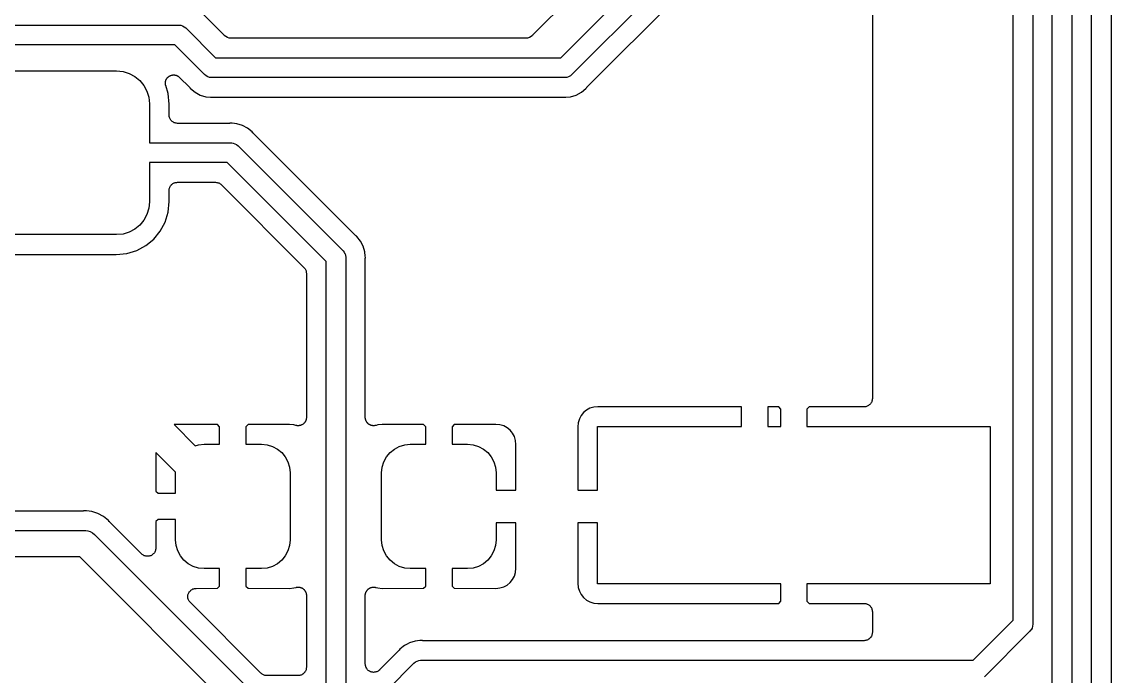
# Model space of a CAD drawing. Extents: x 70 to 232, y -100 to -50.
# Drawn here: x 223.9 to 232.22, y -80.5 to -75.5 of the extents above; entities that cross this region are included whole.
import ezdxf

# ---------------------------------------------------------------- set-up
doc = ezdxf.new("R2010")
doc.units = 0
doc.layers.add('BLACK', color=7, linetype='CONTINUOUS')

msp = doc.modelspace()

# ---------------------------------------------------------------- linework, layer by layer
at = {"layer": 'BLACK', "linetype": 'CONTINUOUS'}
for p, q in [((232.075, -83.8189), (232.075, -64.8311)), ((232.225, -64.8037), (232.225, -83.8463)), ((231.775, -81.4189), (231.775, -70.1038)), ((231.925, -70.1037), (231.925, -81.4463)), ((231.475, -80.0689), (231.475, -70.3811)), ((231.625, -70.3537), (231.625, -80.0963)), ((230.45, -72.9556), (227.806, -75.6004)), ((228.019, -75.775), (230.625, -73.1689)), ((230.75, -73.2556), (228.106, -75.9004)), ((228.219, -75.9991), (230.292, -73.9266)), ((230.4, -74.2414), (230.4, -78.3762)), ((225.444, -75.6004), (225.219, -75.375)), ((222.904, -75.525), (225.096, -75.525)), ((225.096, -75.525), (225.1, -75.5246)), ((225.1, -75.5246), (225.104, -75.525)), ((225.104, -75.525), (225.104, -75.525)), ((225.104, -75.525), (225.115, -75.5261)), ((225.115, -75.5261), (225.129, -75.5304)), ((225.129, -75.5304), (225.142, -75.5373)), ((225.142, -75.5373), (225.153, -75.5467)), ((225.153, -75.5467), (225.156, -75.5496)), ((225.156, -75.5496), (225.381, -75.775)), ((225.447, -75.6033), (225.444, -75.6004)), ((225.458, -75.6127), (225.447, -75.6033)), ((225.471, -75.6196), (225.458, -75.6127)), ((225.485, -75.6239), (225.471, -75.6196)), ((225.496, -75.625), (225.485, -75.6239)), ((225.5, -75.6254), (225.496, -75.625)), ((225.496, -75.625), (225.496, -75.625)), ((225.504, -75.625), (225.5, -75.6254)), ((227.746, -75.625), (225.504, -75.625)), ((227.75, -75.6254), (227.746, -75.625)), ((227.754, -75.625), (227.75, -75.6254)), ((227.765, -75.6239), (227.754, -75.625)), ((227.754, -75.625), (227.754, -75.625)), ((227.779, -75.6196), (227.765, -75.6239)), ((227.792, -75.6127), (227.779, -75.6196)), ((227.803, -75.6033), (227.792, -75.6127)), ((227.806, -75.6004), (227.803, -75.6033)), ((225.069, -75.675), (222.931, -75.675)), ((225.294, -75.9004), (225.069, -75.675)), ((225.381, -75.775), (228.019, -75.775)), ((223.375, -75.875), (224.625, -75.875)), ((224.625, -75.875), (224.674, -75.8798)), ((224.674, -75.8798), (224.721, -75.894)), ((224.721, -75.894), (224.764, -75.9171)), ((224.764, -75.9171), (224.802, -75.9482)), ((225.014, -75.9258), (225.016, -75.9235)), ((225.016, -75.9235), (225.019, -75.9215)), ((225.019, -75.9215), (225.021, -75.9192)), ((225.021, -75.9192), (225.023, -75.9176)), ((225.023, -75.9176), (225.026, -75.9157)), ((225.026, -75.9157), (225.029, -75.9142)), ((225.029, -75.9142), (225.031, -75.9124)), ((225.031, -75.9124), (225.034, -75.9113)), ((225.034, -75.9113), (225.037, -75.9099)), ((225.037, -75.9099), (225.04, -75.909)), ((225.04, -75.909), (225.043, -75.9078)), ((225.043, -75.9078), (225.046, -75.9072)), ((225.046, -75.9072), (225.049, -75.9063)), ((225.049, -75.9063), (225.052, -75.906)), ((225.052, -75.906), (225.055, -75.9054)), ((225.055, -75.9054), (225.058, -75.9055)), ((225.058, -75.9055), (225.061, -75.9052)), ((225.061, -75.9052), (225.064, -75.9055)), ((225.064, -75.9055), (225.067, -75.9055)), ((225.067, -75.9055), (225.07, -75.9061)), ((225.07, -75.9061), (225.073, -75.9064)), ((225.073, -75.9064), (225.076, -75.9074)), ((225.076, -75.9074), (225.079, -75.908)), ((225.079, -75.908), (225.082, -75.9092)), ((225.082, -75.9092), (225.085, -75.9101)), ((225.085, -75.9101), (225.088, -75.9116)), ((225.088, -75.9116), (225.091, -75.9128)), ((225.091, -75.9128), (225.093, -75.9145)), ((225.093, -75.9145), (225.096, -75.9159)), ((225.096, -75.9159), (225.098, -75.9179)), ((225.098, -75.9179), (225.101, -75.9197)), ((225.101, -75.9197), (225.103, -75.9218)), ((225.103, -75.9218), (225.106, -75.9238)), ((225.106, -75.9238), (225.181, -75.9991)), ((225.297, -75.9033), (225.294, -75.9004)), ((225.308, -75.9127), (225.297, -75.9033)), ((225.321, -75.9196), (225.308, -75.9127)), ((225.335, -75.9239), (225.321, -75.9196)), ((225.346, -75.925), (225.335, -75.9239)), ((228.065, -75.9239), (228.054, -75.925)), ((228.079, -75.9196), (228.065, -75.9239)), ((228.092, -75.9127), (228.079, -75.9196)), ((228.103, -75.9033), (228.092, -75.9127)), ((228.106, -75.9004), (228.103, -75.9033)), ((224.802, -75.9482), (224.833, -75.9861)), ((224.833, -75.9861), (224.856, -76.0293)), ((224.997, -75.968), (224.998, -75.9648)), ((224.997, -75.971), (224.997, -75.968)), ((224.997, -75.9741), (224.997, -75.971)), ((224.998, -75.9772), (224.997, -75.9741)), ((224.998, -75.9587), (224.999, -75.9557)), ((224.998, -75.9617), (224.998, -75.9587)), ((224.998, -75.9648), (224.998, -75.9617)), ((224.998, -75.9804), (224.998, -75.9772)), ((224.999, -75.9833), (224.998, -75.9804)), ((224.999, -75.9527), (225, -75.9496)), ((224.999, -75.9557), (224.999, -75.9527)), ((225, -75.9863), (224.999, -75.9833)), ((225, -75.9496), (225.001, -75.9468)), ((225, -75.9871), (225, -75.9863)), ((225.018, -76.0468), (225, -75.9871)), ((225.001, -75.9468), (225.002, -75.9439)), ((225.002, -75.9439), (225.004, -75.9411)), ((225.004, -75.9411), (225.005, -75.9382)), ((225.005, -75.9382), (225.007, -75.9356)), ((225.007, -75.9356), (225.008, -75.933)), ((225.008, -75.933), (225.01, -75.9306)), ((225.01, -75.9306), (225.012, -75.9279)), ((225.012, -75.9279), (225.014, -75.9258)), ((225.181, -75.9991), (225.182, -75.9997)), ((225.182, -75.9997), (225.183, -76.0018)), ((225.183, -76.0018), (225.185, -76.0037)), ((225.185, -76.0037), (225.19, -76.0099)), ((225.35, -75.9254), (225.346, -75.925)), ((225.346, -75.925), (225.346, -75.925)), ((225.354, -75.925), (225.35, -75.9254)), ((228.046, -75.925), (225.354, -75.925)), ((228.05, -75.9254), (228.046, -75.925)), ((228.054, -75.925), (228.05, -75.9254)), ((228.054, -75.925), (228.054, -75.925)), ((228.21, -76.0099), (228.215, -76.0037)), ((228.215, -76.0037), (228.216, -76.003)), ((228.216, -76.003), (228.217, -76.0011)), ((228.217, -76.0011), (228.219, -75.9991)), ((224.856, -76.0293), (224.87, -76.0762)), ((224.87, -76.0762), (224.875, -76.125)), ((225.026, -76.1281), (225.018, -76.0468)), ((225.19, -76.0099), (225.224, -76.038)), ((225.224, -76.038), (225.263, -76.0589)), ((225.263, -76.0589), (225.306, -76.0717)), ((225.306, -76.0717), (225.342, -76.0753)), ((225.342, -76.0753), (225.342, -76.0753)), ((225.342, -76.0753), (225.35, -76.0761)), ((225.35, -76.0761), (225.358, -76.0753)), ((225.358, -76.0753), (225.359, -76.0752)), ((225.359, -76.0752), (225.361, -76.0753)), ((225.361, -76.0753), (225.364, -76.075)), ((225.364, -76.075), (228.036, -76.075)), ((228.036, -76.075), (228.037, -76.075)), ((228.037, -76.075), (228.039, -76.0753)), ((228.039, -76.0753), (228.042, -76.0753)), ((228.042, -76.0753), (228.05, -76.0761)), ((228.05, -76.0761), (228.058, -76.0753)), ((228.058, -76.0753), (228.094, -76.0717)), ((228.058, -76.0753), (228.058, -76.0753)), ((228.094, -76.0717), (228.137, -76.0589)), ((228.137, -76.0589), (228.176, -76.038)), ((228.176, -76.038), (228.21, -76.0099)), ((224.875, -76.125), (224.875, -76.425)), ((225.026, -76.2115), (225.026, -76.1281)), ((225.027, -76.2175), (225.026, -76.2115)), ((225.027, -76.2234), (225.027, -76.2175)), ((225.027, -76.2236), (225.027, -76.2234)), ((225.027, -76.2238), (225.027, -76.2236)), ((225.029, -76.2296), (225.027, -76.2238)), ((225.031, -76.2353), (225.029, -76.2296)), ((225.031, -76.2355), (225.031, -76.2353)), ((225.031, -76.2357), (225.031, -76.2355)), ((225.034, -76.2409), (225.031, -76.2357)), ((225.036, -76.2463), (225.034, -76.2409)), ((225.037, -76.2464), (225.036, -76.2463)), ((225.037, -76.2466), (225.037, -76.2464)), ((225.04, -76.2512), (225.037, -76.2466)), ((225.044, -76.2559), (225.04, -76.2512)), ((225.044, -76.2561), (225.044, -76.2559)), ((225.044, -76.2562), (225.044, -76.2561)), ((225.049, -76.2601), (225.044, -76.2562)), ((225.054, -76.2639), (225.049, -76.2601)), ((225.054, -76.264), (225.054, -76.2639)), ((225.054, -76.2641), (225.054, -76.264)), ((225.059, -76.267), (225.054, -76.2641)), ((225.065, -76.2699), (225.059, -76.267)), ((225.065, -76.27), (225.065, -76.2699)), ((225.065, -76.2699), (225.065, -76.2699)), ((225.071, -76.2718), (225.065, -76.27)), ((225.076, -76.2736), (225.071, -76.2718)), ((225.077, -76.2736), (225.076, -76.2736)), ((225.077, -76.2737), (225.077, -76.2736)), ((225.083, -76.2743), (225.077, -76.2737)), ((225.089, -76.275), (225.083, -76.2743)), ((225.09, -76.275), (225.089, -76.275)), ((225.089, -76.275), (225.089, -76.275)), ((225.089, -76.275), (225.089, -76.275)), ((225.089, -76.275), (225.089, -76.275)), ((225.486, -76.275), (225.09, -76.275)), ((225.489, -76.2747), (225.486, -76.275)), ((225.491, -76.2748), (225.489, -76.2747)), ((225.492, -76.2747), (225.491, -76.2748)), ((225.5, -76.2739), (225.492, -76.2747)), ((225.508, -76.2747), (225.5, -76.2739)), ((225.544, -76.2783), (225.508, -76.2747)), ((225.508, -76.2747), (225.508, -76.2747)), ((225.587, -76.2911), (225.544, -76.2783)), ((225.626, -76.312), (225.587, -76.2911)), ((225.66, -76.3401), (225.626, -76.312)), ((225.665, -76.3463), (225.66, -76.3401)), ((225.667, -76.3482), (225.665, -76.3463)), ((225.669, -76.3503), (225.667, -76.3482)), ((225.669, -76.3509), (225.669, -76.3503)), ((226.449, -77.1309), (225.669, -76.3509)), ((224.875, -76.425), (225.496, -76.425)), ((225.496, -76.425), (225.5, -76.4246)), ((225.5, -76.4246), (225.504, -76.425)), ((225.504, -76.425), (225.504, -76.425)), ((225.504, -76.425), (225.515, -76.4261)), ((225.515, -76.4261), (225.529, -76.4304)), ((225.529, -76.4304), (225.542, -76.4373)), ((225.542, -76.4373), (225.553, -76.4467)), ((225.553, -76.4467), (225.556, -76.4496)), ((225.556, -76.4496), (226.35, -77.2444)), ((225.469, -76.575), (224.875, -76.575)), ((224.875, -76.575), (224.875, -76.875)), ((226.225, -77.3311), (225.469, -76.575)), ((225.034, -76.7582), (225.037, -76.753)), ((225.037, -76.7526), (225.041, -76.748)), ((225.037, -76.7528), (225.037, -76.7526)), ((225.037, -76.753), (225.037, -76.7528)), ((225.041, -76.748), (225.045, -76.7434)), ((225.045, -76.7431), (225.05, -76.7393)), ((225.045, -76.7433), (225.045, -76.7431)), ((225.045, -76.7434), (225.045, -76.7433)), ((225.05, -76.7393), (225.054, -76.7356)), ((225.054, -76.7356), (225.055, -76.7355)), ((225.055, -76.7354), (225.06, -76.7326)), ((225.055, -76.7355), (225.055, -76.7354)), ((225.06, -76.7326), (225.065, -76.7298)), ((225.065, -76.7298), (225.066, -76.7297)), ((225.066, -76.7296), (225.071, -76.728)), ((225.066, -76.7297), (225.066, -76.7296)), ((225.071, -76.728), (225.077, -76.7262)), ((225.077, -76.7262), (225.078, -76.7261)), ((225.077, -76.7262), (225.077, -76.7262)), ((225.078, -76.7261), (225.084, -76.7256)), ((225.084, -76.7256), (225.09, -76.725)), ((225.09, -76.725), (225.381, -76.725)), ((225.381, -76.725), (225.381, -76.725)), ((225.381, -76.725), (225.381, -76.725)), ((225.381, -76.725), (225.381, -76.725)), ((225.381, -76.725), (225.381, -76.725)), ((225.381, -76.725), (225.387, -76.7257)), ((225.387, -76.7257), (225.393, -76.7263)), ((225.393, -76.7263), (225.393, -76.7264)), ((225.393, -76.7264), (225.394, -76.7264)), ((225.394, -76.7264), (225.399, -76.7282)), ((225.399, -76.7282), (225.405, -76.7299)), ((225.405, -76.7299), (225.405, -76.73)), ((225.405, -76.73), (225.406, -76.7301)), ((225.406, -76.7301), (225.411, -76.7329)), ((225.411, -76.7329), (225.416, -76.7357)), ((225.416, -76.7357), (225.416, -76.7359)), ((225.416, -76.7359), (225.416, -76.7361)), ((225.416, -76.7361), (225.421, -76.7399)), ((225.421, -76.7399), (225.425, -76.7436)), ((225.425, -76.7436), (226.056, -77.3746)), ((225.026, -76.7876), (225.027, -76.7816)), ((225.026, -76.788), (225.026, -76.7876)), ((225.026, -76.7881), (225.026, -76.788)), ((225.026, -76.7885), (225.026, -76.7881)), ((225.026, -76.7881), (225.026, -76.7881)), ((225.026, -76.8719), (225.026, -76.7885)), ((225.027, -76.7753), (225.029, -76.7696)), ((225.027, -76.7755), (225.027, -76.7753)), ((225.027, -76.7757), (225.027, -76.7755)), ((225.027, -76.7816), (225.027, -76.7757)), ((225.029, -76.7696), (225.031, -76.7639)), ((225.031, -76.7635), (225.034, -76.7582)), ((225.031, -76.7637), (225.031, -76.7635)), ((225.031, -76.7639), (225.031, -76.7637)), ((224.875, -76.875), (224.87, -76.9238)), ((225.018, -76.9532), (225.026, -76.8719)), ((224.856, -76.9707), (224.833, -77.0139)), ((224.87, -76.9238), (224.856, -76.9707)), ((224.995, -77.0284), (225.018, -76.9532)), ((224.764, -77.0829), (224.721, -77.106)), ((224.802, -77.0518), (224.764, -77.0829)), ((224.833, -77.0139), (224.802, -77.0518)), ((224.958, -77.0976), (224.995, -77.0284)), ((224.625, -77.125), (223.375, -77.125)), ((224.674, -77.1202), (224.625, -77.125)), ((224.721, -77.106), (224.674, -77.1202)), ((224.848, -77.2082), (224.908, -77.1584)), ((224.908, -77.1584), (224.958, -77.0976)), ((226.451, -77.1326), (226.449, -77.1309)), ((226.453, -77.1345), (226.451, -77.1326)), ((226.454, -77.1351), (226.453, -77.1345)), ((226.46, -77.1401), (226.454, -77.1351)), ((226.488, -77.1744), (226.46, -77.1401)), ((224.703, -77.268), (224.778, -77.2452)), ((224.778, -77.2452), (224.848, -77.2082)), ((226.35, -77.2444), (226.353, -77.2467)), ((226.353, -77.2467), (226.356, -77.2496)), ((226.356, -77.2496), (226.363, -77.2581)), ((226.509, -77.2135), (226.488, -77.1744)), ((226.522, -77.2559), (226.509, -77.2135)), ((226.525, -77.2892), (226.522, -77.2559)), ((223.378, -77.276), (224.622, -77.276)), ((224.622, -77.276), (224.703, -77.268)), ((226.225, -92.3189), (226.225, -77.3311)), ((226.363, -77.2581), (226.367, -77.2667)), ((226.367, -77.2667), (226.37, -77.2712)), ((226.37, -77.2712), (226.374, -77.2853)), ((226.374, -77.2853), (226.375, -77.2956)), ((226.375, -77.2956), (226.375, -77.3)), ((226.375, -77.3), (226.375, -77.3037)), ((226.375, -77.3037), (226.375, -92.3463)), ((226.526, -77.3), (226.525, -77.2892)), ((226.525, -77.2892), (226.525, -77.2892)), ((226.525, -77.3079), (226.526, -77.3)), ((226.525, -77.3106), (226.525, -77.3079)), ((226.525, -77.3133), (226.525, -77.3106)), ((226.525, -77.3142), (226.525, -77.3133)), ((226.525, -78.5205), (226.525, -77.3142)), ((226.056, -77.3746), (226.057, -77.3747)), ((226.057, -77.3747), (226.057, -77.3748)), ((226.057, -77.3748), (226.057, -77.3748)), ((226.057, -77.3748), (226.057, -77.3752)), ((226.057, -77.3752), (226.061, -77.3798)), ((226.061, -77.3798), (226.064, -77.3844)), ((226.064, -77.3844), (226.065, -77.3847)), ((226.065, -77.3847), (226.065, -77.3849)), ((226.065, -77.3849), (226.067, -77.3901)), ((226.067, -77.3901), (226.07, -77.3953)), ((226.07, -77.3953), (226.07, -77.3956)), ((226.07, -77.3956), (226.07, -77.3959)), ((226.07, -77.3959), (226.072, -77.4015)), ((226.072, -77.4015), (226.074, -77.4072)), ((226.074, -77.4072), (226.074, -77.4075)), ((226.074, -77.4075), (226.074, -77.4078)), ((226.074, -77.4078), (226.074, -77.4136)), ((226.074, -77.4136), (226.075, -77.4195)), ((226.075, -77.4195), (226.075, -78.5205)), ((230.385, -78.4166), (230.381, -78.4212)), ((230.381, -78.4212), (230.381, -78.4214)), ((230.381, -78.4214), (230.381, -78.4215)), ((230.389, -78.412), (230.385, -78.4166)), ((230.392, -78.4064), (230.389, -78.4116)), ((230.389, -78.4116), (230.389, -78.4118)), ((230.389, -78.4118), (230.389, -78.412)), ((230.395, -78.4012), (230.392, -78.4064)), ((230.397, -78.3951), (230.395, -78.4007)), ((230.395, -78.4007), (230.395, -78.401)), ((230.395, -78.401), (230.395, -78.4012)), ((230.399, -78.3894), (230.397, -78.3951)), ((230.4, -78.3771), (230.399, -78.383)), ((230.399, -78.383), (230.399, -78.3889)), ((230.399, -78.3889), (230.399, -78.3891)), ((230.399, -78.3891), (230.399, -78.3894)), ((230.4, -78.3762), (230.4, -78.3766)), ((230.4, -78.3766), (230.4, -78.3766)), ((230.4, -78.3766), (230.4, -78.3766)), ((230.4, -78.3766), (230.4, -78.3771)), ((228.193, -78.4834), (228.175, -78.5063)), ((228.216, -78.4647), (228.193, -78.4834)), ((228.242, -78.4507), (228.216, -78.4647)), ((228.271, -78.4422), (228.242, -78.4507)), ((228.303, -78.439), (228.271, -78.4422)), ((229.4, -78.4398), (228.303, -78.439)), ((229.4, -78.59), (229.4, -78.4398)), ((229.684, -78.44), (229.6, -78.4399)), ((229.6, -78.4399), (229.6, -78.59)), ((229.7, -78.4562), (229.684, -78.44)), ((229.7, -78.59), (229.7, -78.4562)), ((229.916, -78.44), (229.9, -78.4562)), ((229.9, -78.4562), (229.9, -78.59)), ((230.337, -78.4397), (229.916, -78.44)), ((230.343, -78.4391), (230.337, -78.4397)), ((230.348, -78.4385), (230.343, -78.4391)), ((230.349, -78.4385), (230.348, -78.4385)), ((230.355, -78.4367), (230.349, -78.4385)), ((230.349, -78.4385), (230.349, -78.4385)), ((230.36, -78.435), (230.355, -78.4367)), ((230.361, -78.4349), (230.36, -78.435)), ((230.366, -78.4321), (230.361, -78.4349)), ((230.361, -78.4349), (230.361, -78.4349)), ((230.371, -78.4293), (230.366, -78.4321)), ((230.372, -78.429), (230.371, -78.4292)), ((230.371, -78.4292), (230.371, -78.4293)), ((230.376, -78.4253), (230.372, -78.429)), ((230.381, -78.4215), (230.376, -78.4253)), ((225.078, -78.574), (225.065, -78.5753)), ((225.065, -78.5753), (225.226, -78.7368)), ((225.396, -78.5749), (225.078, -78.574)), ((225.412, -78.5912), (225.396, -78.5749)), ((225.629, -78.5749), (225.612, -78.5912)), ((225.947, -78.574), (225.629, -78.5749)), ((225.979, -78.5772), (225.947, -78.574)), ((225.993, -78.5813), (225.979, -78.5772)), ((225.996, -78.5819), (225.993, -78.5813)), ((225.999, -78.5828), (225.996, -78.5819)), ((226.002, -78.5831), (225.999, -78.5828)), ((226.005, -78.5837), (226.002, -78.5831)), ((226.008, -78.5837), (226.005, -78.5837)), ((226.011, -78.584), (226.008, -78.5837)), ((226.014, -78.5837), (226.011, -78.584)), ((226.018, -78.5838), (226.014, -78.5837)), ((226.02, -78.5832), (226.018, -78.5838)), ((226.023, -78.5829), (226.02, -78.5832)), ((226.027, -78.582), (226.023, -78.5829)), ((226.03, -78.5814), (226.027, -78.582)), ((226.032, -78.5803), (226.03, -78.5814)), ((226.035, -78.5794), (226.032, -78.5803)), ((226.038, -78.5779), (226.035, -78.5794)), ((226.041, -78.5767), (226.038, -78.5779)), ((226.044, -78.575), (226.041, -78.5767)), ((226.046, -78.5737), (226.044, -78.575)), ((226.049, -78.5716), (226.046, -78.5737)), ((226.052, -78.5698), (226.049, -78.5716)), ((226.054, -78.5678), (226.052, -78.5698)), ((226.056, -78.5659), (226.054, -78.5678)), ((226.058, -78.5634), (226.056, -78.5659)), ((226.06, -78.5611), (226.058, -78.5634)), ((226.062, -78.5587), (226.06, -78.5611)), ((226.064, -78.5564), (226.062, -78.5587)), ((226.065, -78.5535), (226.064, -78.5564)), ((226.067, -78.5508), (226.065, -78.5535)), ((226.068, -78.5481), (226.067, -78.5508)), ((226.07, -78.5456), (226.068, -78.5481)), ((226.071, -78.5424), (226.07, -78.5456)), ((226.072, -78.5394), (226.071, -78.5424)), ((226.073, -78.5365), (226.072, -78.5394)), ((226.074, -78.5338), (226.073, -78.5365)), ((226.075, -78.5273), (226.074, -78.5305)), ((226.074, -78.5305), (226.074, -78.5338)), ((226.075, -78.5205), (226.075, -78.5214)), ((226.075, -78.5214), (226.075, -78.5243)), ((226.075, -78.5243), (226.075, -78.5273)), ((226.525, -78.5235), (226.525, -78.5205)), ((226.525, -78.5264), (226.525, -78.5235)), ((226.526, -78.5296), (226.525, -78.5264)), ((226.526, -78.5329), (226.526, -78.5296)), ((226.527, -78.5357), (226.526, -78.5329)), ((226.528, -78.5386), (226.527, -78.5357)), ((226.529, -78.5416), (226.528, -78.5386)), ((226.53, -78.5447), (226.529, -78.5416)), ((226.531, -78.5473), (226.53, -78.5447)), ((226.532, -78.55), (226.531, -78.5473)), ((226.534, -78.5528), (226.532, -78.55)), ((226.536, -78.5557), (226.534, -78.5528)), ((226.537, -78.558), (226.536, -78.5557)), ((226.539, -78.5604), (226.537, -78.558)), ((226.541, -78.5627), (226.539, -78.5604)), ((226.543, -78.5653), (226.541, -78.5627)), ((226.546, -78.5672), (226.543, -78.5653)), ((226.548, -78.5692), (226.546, -78.5672)), ((226.55, -78.5711), (226.548, -78.5692)), ((226.553, -78.5732), (226.55, -78.5711)), ((226.556, -78.5746), (226.553, -78.5732)), ((226.558, -78.5762), (226.556, -78.5746)), ((226.561, -78.5775), (226.558, -78.5762)), ((226.564, -78.5791), (226.561, -78.5775)), ((226.567, -78.58), (226.564, -78.5791)), ((226.569, -78.5811), (226.567, -78.58)), ((226.573, -78.5818), (226.569, -78.5811)), ((226.576, -78.5828), (226.573, -78.5818)), ((226.579, -78.5831), (226.576, -78.5828)), ((226.582, -78.5837), (226.579, -78.5831)), ((226.585, -78.5837), (226.582, -78.5837)), ((226.588, -78.584), (226.585, -78.5837)), ((226.591, -78.5838), (226.588, -78.584)), ((226.594, -78.5838), (226.591, -78.5838)), ((226.597, -78.5832), (226.594, -78.5838)), ((226.6, -78.5829), (226.597, -78.5832)), ((226.603, -78.5821), (226.6, -78.5829)), ((226.606, -78.5816), (226.603, -78.5821)), ((226.607, -78.5813), (226.606, -78.5816)), ((226.621, -78.5772), (226.607, -78.5813)), ((226.653, -78.574), (226.621, -78.5772)), ((226.971, -78.5749), (226.653, -78.574)), ((226.987, -78.5912), (226.971, -78.5749)), ((227.204, -78.5749), (227.188, -78.5912)), ((227.522, -78.574), (227.204, -78.5749)), ((227.554, -78.5772), (227.522, -78.574)), ((227.583, -78.5857), (227.554, -78.5772)), ((227.609, -78.5997), (227.583, -78.5857)), ((228.152, -78.5606), (228.149, -78.5931)), ((228.161, -78.5323), (228.152, -78.5606)), ((228.175, -78.5063), (228.161, -78.5323)), ((225.412, -78.725), (225.412, -78.5912)), ((225.612, -78.5912), (225.612, -78.725)), ((226.987, -78.725), (226.987, -78.5912)), ((227.188, -78.5912), (227.188, -78.725)), ((227.632, -78.6184), (227.609, -78.5997)), ((227.641, -78.6303), (227.632, -78.6184)), ((227.65, -78.6413), (227.641, -78.6303)), ((227.641, -78.6303), (227.641, -78.6303)), ((227.664, -78.6673), (227.65, -78.6413)), ((227.673, -78.6956), (227.664, -78.6673)), ((228.149, -78.5931), (228.15, -79.0738)), ((228.3, -79.075), (228.3, -78.59)), ((228.3, -78.59), (229.4, -78.59)), ((229.6, -78.59), (229.7, -78.59)), ((229.9, -78.59), (231.3, -78.59)), ((231.3, -78.59), (231.3, -79.79)), ((225.226, -78.7368), (225.251, -78.7292)), ((225.251, -78.7292), (225.294, -78.725)), ((225.294, -78.725), (225.412, -78.725)), ((225.612, -78.725), (225.731, -78.725)), ((225.731, -78.725), (225.774, -78.7292)), ((225.774, -78.7292), (225.815, -78.7417)), ((225.815, -78.7417), (225.853, -78.7619)), ((226.747, -78.7619), (226.785, -78.7417)), ((226.785, -78.7417), (226.826, -78.7292)), ((226.826, -78.7292), (226.869, -78.725)), ((226.869, -78.725), (226.987, -78.725)), ((227.188, -78.725), (227.306, -78.725)), ((227.306, -78.725), (227.349, -78.7292)), ((227.349, -78.7292), (227.39, -78.7417)), ((227.39, -78.7417), (227.428, -78.7619)), ((227.676, -78.728), (227.673, -78.6956)), ((227.675, -79.075), (227.676, -78.728)), ((225.075, -78.9397), (224.924, -78.7884)), ((224.924, -78.7884), (224.925, -79.0838)), ((225.853, -78.7619), (225.886, -78.7891)), ((225.886, -78.7891), (225.913, -78.8222)), ((225.913, -78.8222), (225.933, -78.86)), ((226.667, -78.86), (226.687, -78.8222)), ((226.687, -78.8222), (226.714, -78.7891)), ((226.714, -78.7891), (226.747, -78.7619)), ((227.428, -78.7619), (227.461, -78.7891)), ((227.461, -78.7891), (227.488, -78.8222)), ((227.488, -78.8222), (227.508, -78.86)), ((225.933, -78.86), (225.946, -78.9011)), ((225.946, -78.9011), (225.95, -78.9437)), ((226.65, -78.9437), (226.654, -78.9011)), ((226.654, -78.9011), (226.667, -78.86)), ((227.508, -78.86), (227.521, -78.9011)), ((227.521, -78.9011), (227.525, -78.9437)), ((225.075, -78.9437), (225.075, -78.9397)), ((225.075, -79.1), (225.075, -78.9437)), ((225.95, -78.9437), (225.95, -79.4562)), ((226.65, -79.4562), (226.65, -78.9437)), ((227.525, -78.9437), (227.525, -79.075)), ((224.925, -79.0838), (224.941, -79.1)), ((227.525, -79.075), (227.675, -79.075)), ((228.15, -79.0738), (228.151, -79.075)), ((228.151, -79.075), (228.3, -79.075)), ((224.941, -79.1), (225.075, -79.1)), ((224.37, -79.235), (221.092, -79.235)), ((224.372, -79.2347), (224.37, -79.235)), ((224.375, -79.2348), (224.372, -79.2347)), ((224.376, -79.2347), (224.375, -79.2348)), ((224.385, -79.2338), (224.376, -79.2347)), ((224.394, -79.2347), (224.385, -79.2338)), ((224.434, -79.2386), (224.394, -79.2347)), ((224.394, -79.2347), (224.394, -79.2347)), ((224.481, -79.2529), (224.434, -79.2386)), ((224.525, -79.2761), (224.481, -79.2529)), ((224.563, -79.3074), (224.525, -79.2761)), ((224.568, -79.3145), (224.563, -79.3074)), ((224.57, -79.3164), (224.568, -79.3145)), ((224.572, -79.3185), (224.57, -79.3164)), ((224.573, -79.3191), (224.572, -79.3185)), ((224.816, -79.5624), (224.573, -79.3191)), ((224.925, -79.3162), (224.924, -79.5177)), ((224.941, -79.3), (224.925, -79.3162)), ((225.075, -79.3), (224.941, -79.3)), ((225.075, -79.4562), (225.075, -79.3)), ((227.525, -79.325), (227.525, -79.4562)), ((227.675, -79.325), (227.525, -79.325)), ((227.676, -79.672), (227.675, -79.325)), ((228.15, -79.325), (228.149, -79.7869)), ((228.3, -79.325), (228.15, -79.325)), ((228.3, -79.79), (228.3, -79.325)), ((220.92, -79.385), (224.38, -79.385)), ((224.38, -79.385), (224.385, -79.3845)), ((224.385, -79.3845), (224.39, -79.385)), ((224.39, -79.385), (224.39, -79.385)), ((224.39, -79.385), (224.405, -79.3864)), ((224.405, -79.3864), (224.423, -79.3922)), ((224.423, -79.3922), (224.441, -79.4015)), ((224.441, -79.4015), (224.456, -79.4139)), ((224.456, -79.4139), (224.459, -79.4178)), ((224.459, -79.4178), (225.667, -80.6258)), ((225.079, -79.4989), (225.075, -79.4562)), ((225.092, -79.54), (225.079, -79.4989)), ((225.946, -79.4989), (225.933, -79.54)), ((225.95, -79.4562), (225.946, -79.4989)), ((226.654, -79.4989), (226.65, -79.4562)), ((226.667, -79.54), (226.654, -79.4989)), ((227.521, -79.4989), (227.508, -79.54)), ((227.525, -79.4562), (227.521, -79.4989)), ((224.344, -79.585), (220.92, -79.585)), ((225.5, -80.7414), (224.344, -79.585)), ((224.821, -79.5662), (224.816, -79.5624)), ((224.825, -79.5701), (224.821, -79.5662)), ((224.825, -79.5702), (224.825, -79.5701)), ((224.826, -79.5703), (224.825, -79.5702)), ((224.831, -79.5732), (224.826, -79.5703)), ((224.836, -79.576), (224.831, -79.5732)), ((224.836, -79.5761), (224.836, -79.576)), ((224.836, -79.5762), (224.836, -79.5761)), ((224.842, -79.5779), (224.836, -79.5762)), ((224.848, -79.5797), (224.842, -79.5779)), ((224.848, -79.5798), (224.848, -79.5797)), ((224.848, -79.5797), (224.848, -79.5797)), ((224.854, -79.5804), (224.848, -79.5798)), ((224.86, -79.581), (224.854, -79.5804)), ((224.861, -79.581), (224.86, -79.581)), ((224.86, -79.581), (224.86, -79.581)), ((224.867, -79.5805), (224.861, -79.581)), ((224.873, -79.5799), (224.867, -79.5805)), ((224.879, -79.5782), (224.873, -79.5799)), ((224.873, -79.5799), (224.873, -79.5799)), ((224.873, -79.5799), (224.873, -79.5799)), ((224.885, -79.5765), (224.879, -79.5782)), ((224.89, -79.5736), (224.885, -79.5763)), ((224.885, -79.5763), (224.885, -79.5764)), ((224.885, -79.5764), (224.885, -79.5765)), ((224.896, -79.5708), (224.89, -79.5736)), ((224.9, -79.5668), (224.896, -79.5705)), ((224.896, -79.5705), (224.896, -79.5706)), ((224.896, -79.5706), (224.896, -79.5708)), ((224.905, -79.563), (224.9, -79.5668)), ((224.909, -79.5583), (224.905, -79.5627)), ((224.905, -79.5627), (224.905, -79.5629)), ((224.905, -79.5629), (224.905, -79.563)), ((224.913, -79.5535), (224.909, -79.5583)), ((224.916, -79.5481), (224.913, -79.5532)), ((224.913, -79.5532), (224.913, -79.5534)), ((224.913, -79.5534), (224.913, -79.5535)), ((224.919, -79.5427), (224.916, -79.5481)), ((224.921, -79.5366), (224.919, -79.5423)), ((224.919, -79.5423), (224.919, -79.5425)), ((224.919, -79.5425), (224.919, -79.5427)), ((224.923, -79.5309), (224.921, -79.5366)), ((224.924, -79.5245), (224.923, -79.5305)), ((224.923, -79.5305), (224.923, -79.5307)), ((224.923, -79.5307), (224.923, -79.5309)), ((224.924, -79.5177), (224.924, -79.5182)), ((224.924, -79.5182), (224.924, -79.5182)), ((224.924, -79.5182), (224.924, -79.5182)), ((224.924, -79.5182), (224.924, -79.5186)), ((224.924, -79.5186), (224.924, -79.5245)), ((225.112, -79.5778), (225.092, -79.54)), ((225.139, -79.6109), (225.112, -79.5778)), ((225.913, -79.5778), (225.886, -79.6109)), ((225.933, -79.54), (225.913, -79.5778)), ((226.687, -79.5778), (226.667, -79.54)), ((226.714, -79.6109), (226.687, -79.5778)), ((227.488, -79.5778), (227.461, -79.6109)), ((227.508, -79.54), (227.488, -79.5778)), ((225.172, -79.6381), (225.139, -79.6109)), ((225.21, -79.6583), (225.172, -79.6381)), ((225.251, -79.6708), (225.21, -79.6583)), ((225.815, -79.6583), (225.774, -79.6708)), ((225.853, -79.6381), (225.815, -79.6583)), ((225.886, -79.6109), (225.853, -79.6381)), ((226.747, -79.6381), (226.714, -79.6109)), ((226.785, -79.6583), (226.747, -79.6381)), ((226.826, -79.6708), (226.785, -79.6583)), ((227.39, -79.6583), (227.349, -79.6708)), ((227.428, -79.6381), (227.39, -79.6583)), ((227.461, -79.6109), (227.428, -79.6381)), ((225.294, -79.675), (225.251, -79.6708)), ((225.412, -79.675), (225.294, -79.675)), ((225.412, -79.8088), (225.412, -79.675)), ((225.731, -79.675), (225.612, -79.675)), ((225.612, -79.675), (225.612, -79.8088)), ((225.774, -79.6708), (225.731, -79.675)), ((226.869, -79.675), (226.826, -79.6708)), ((226.987, -79.675), (226.869, -79.675)), ((226.987, -79.8088), (226.987, -79.675)), ((227.306, -79.675), (227.188, -79.675)), ((227.188, -79.675), (227.188, -79.8088)), ((227.349, -79.6708), (227.306, -79.675)), ((227.65, -79.7587), (227.664, -79.7327)), ((227.664, -79.7327), (227.673, -79.7044)), ((227.673, -79.7044), (227.676, -79.672)), ((225.193, -79.84), (225.197, -79.8363)), ((225.197, -79.8361), (225.203, -79.8332)), ((225.197, -79.8362), (225.197, -79.8361)), ((225.197, -79.8363), (225.197, -79.8362)), ((225.203, -79.8332), (225.208, -79.8304)), ((225.208, -79.8303), (225.214, -79.8286)), ((225.208, -79.8304), (225.208, -79.8303)), ((225.208, -79.8304), (225.208, -79.8304)), ((225.214, -79.8286), (225.22, -79.8268)), ((225.22, -79.8267), (225.226, -79.8262)), ((225.22, -79.8268), (225.22, -79.8267)), ((225.22, -79.8268), (225.22, -79.8268)), ((225.226, -79.8262), (225.232, -79.8256)), ((225.232, -79.8256), (225.396, -79.8251)), ((225.396, -79.8251), (225.412, -79.8088)), ((225.612, -79.8088), (225.629, -79.8251)), ((225.629, -79.8251), (225.947, -79.826)), ((225.947, -79.826), (225.979, -79.8228)), ((225.979, -79.8228), (225.993, -79.8187)), ((225.993, -79.8187), (225.994, -79.8184)), ((225.994, -79.8184), (225.997, -79.8179)), ((225.997, -79.8179), (226, -79.8171)), ((226, -79.8171), (226.003, -79.8168)), ((226.003, -79.8168), (226.006, -79.8162)), ((226.006, -79.8162), (226.009, -79.8162)), ((226.009, -79.8162), (226.012, -79.816)), ((226.012, -79.816), (226.015, -79.8163)), ((226.015, -79.8163), (226.018, -79.8163)), ((226.018, -79.8163), (226.021, -79.8169)), ((226.021, -79.8169), (226.024, -79.8172)), ((226.024, -79.8172), (226.027, -79.8182)), ((226.027, -79.8182), (226.031, -79.8189)), ((226.031, -79.8189), (226.033, -79.82)), ((226.033, -79.82), (226.036, -79.8209)), ((226.036, -79.8209), (226.039, -79.8225)), ((226.039, -79.8225), (226.042, -79.8238)), ((226.042, -79.8238), (226.044, -79.8254)), ((226.044, -79.8254), (226.047, -79.8268)), ((226.047, -79.8268), (226.05, -79.8289)), ((226.05, -79.8289), (226.052, -79.8308)), ((226.052, -79.8308), (226.054, -79.8328)), ((226.054, -79.8328), (226.057, -79.8347)), ((226.057, -79.8347), (226.059, -79.8373)), ((226.54, -79.8389), (226.542, -79.8366)), ((226.542, -79.8366), (226.544, -79.8341)), ((226.544, -79.8341), (226.546, -79.8322)), ((226.546, -79.8322), (226.548, -79.8302)), ((226.548, -79.8302), (226.551, -79.8284)), ((226.551, -79.8284), (226.554, -79.8263)), ((226.554, -79.8263), (226.556, -79.825)), ((226.556, -79.825), (226.559, -79.8233)), ((226.559, -79.8233), (226.562, -79.8221)), ((226.562, -79.8221), (226.565, -79.8206)), ((226.565, -79.8206), (226.568, -79.8197)), ((226.568, -79.8197), (226.57, -79.8186)), ((226.57, -79.8186), (226.573, -79.818)), ((226.573, -79.818), (226.577, -79.8171)), ((226.577, -79.8171), (226.58, -79.8168)), ((226.58, -79.8168), (226.582, -79.8162)), ((226.582, -79.8162), (226.586, -79.8162)), ((226.586, -79.8162), (226.589, -79.816)), ((226.589, -79.816), (226.592, -79.8163)), ((226.592, -79.8163), (226.595, -79.8163)), ((226.595, -79.8163), (226.598, -79.8169)), ((226.598, -79.8169), (226.601, -79.8172)), ((226.601, -79.8172), (226.604, -79.8181)), ((226.604, -79.8181), (226.607, -79.8187)), ((226.607, -79.8187), (226.621, -79.8228)), ((226.621, -79.8228), (226.653, -79.826)), ((226.653, -79.826), (226.971, -79.8251)), ((226.971, -79.8251), (226.987, -79.8088)), ((227.188, -79.8088), (227.204, -79.8251)), ((227.204, -79.8251), (227.522, -79.826)), ((227.522, -79.826), (227.554, -79.8228)), ((227.554, -79.8228), (227.583, -79.8143)), ((227.583, -79.8143), (227.609, -79.8003)), ((227.609, -79.8003), (227.632, -79.7816)), ((227.632, -79.7816), (227.65, -79.7587)), ((228.149, -79.7869), (228.152, -79.8194)), ((228.152, -79.8194), (228.161, -79.8477)), ((229.7, -79.79), (228.3, -79.79)), ((229.7, -79.9238), (229.7, -79.79)), ((231.3, -79.79), (229.9, -79.79)), ((229.9, -79.79), (229.9, -79.9238)), ((225.169, -79.8884), (225.17, -79.8824)), ((225.169, -79.8886), (225.169, -79.8884)), ((225.169, -79.8888), (225.169, -79.8886)), ((225.169, -79.8947), (225.169, -79.8888)), ((225.17, -79.9007), (225.169, -79.8947)), ((225.17, -79.8761), (225.172, -79.8704)), ((225.17, -79.8763), (225.17, -79.8761)), ((225.17, -79.8765), (225.17, -79.8763)), ((225.17, -79.8824), (225.17, -79.8765)), ((225.17, -79.9009), (225.17, -79.9007)), ((225.17, -79.9011), (225.17, -79.9009)), ((225.172, -79.9069), (225.17, -79.9011)), ((225.172, -79.8704), (225.174, -79.8646)), ((225.173, -79.9126), (225.172, -79.9069)), ((225.174, -79.9128), (225.173, -79.9126)), ((225.174, -79.8643), (225.177, -79.859)), ((225.174, -79.8645), (225.174, -79.8643)), ((225.174, -79.8646), (225.174, -79.8645)), ((225.174, -79.913), (225.174, -79.9128)), ((225.176, -79.9183), (225.174, -79.913)), ((225.179, -79.9236), (225.176, -79.9183)), ((225.177, -79.859), (225.18, -79.8537)), ((225.18, -79.8534), (225.184, -79.8488)), ((225.18, -79.8536), (225.18, -79.8534)), ((225.18, -79.8537), (225.18, -79.8536)), ((225.184, -79.8488), (225.188, -79.8441)), ((225.188, -79.8439), (225.193, -79.84)), ((225.188, -79.844), (225.188, -79.8439)), ((225.188, -79.8441), (225.188, -79.844)), ((226.059, -79.8373), (226.061, -79.8396)), ((226.061, -79.8396), (226.063, -79.842)), ((226.063, -79.842), (226.064, -79.8443)), ((226.064, -79.8443), (226.066, -79.8472)), ((226.066, -79.8472), (226.068, -79.85)), ((226.068, -79.85), (226.069, -79.8527)), ((226.069, -79.8527), (226.07, -79.8553)), ((226.07, -79.8553), (226.071, -79.8584)), ((226.071, -79.8584), (226.072, -79.8614)), ((226.072, -79.8614), (226.073, -79.8643)), ((226.073, -79.8643), (226.074, -79.8671)), ((226.074, -79.8671), (226.074, -79.8704)), ((226.074, -79.8704), (226.075, -79.8736)), ((226.075, -79.8736), (226.075, -79.8765)), ((226.075, -79.8765), (226.075, -79.8795)), ((226.075, -79.8795), (226.075, -80.4286)), ((226.525, -79.8727), (226.526, -79.8695)), ((226.525, -79.8757), (226.525, -79.8727)), ((226.525, -79.8786), (226.525, -79.8757)), ((226.525, -79.8795), (226.525, -79.8786)), ((226.525, -80.4035), (226.525, -79.8795)), ((226.526, -79.8662), (226.527, -79.8635)), ((226.526, -79.8695), (226.526, -79.8662)), ((226.527, -79.8635), (226.528, -79.8606)), ((226.528, -79.8606), (226.529, -79.8576)), ((226.529, -79.8576), (226.53, -79.8544)), ((226.53, -79.8544), (226.532, -79.8519)), ((226.532, -79.8519), (226.533, -79.8492)), ((226.533, -79.8492), (226.535, -79.8465)), ((226.535, -79.8465), (226.536, -79.8436)), ((226.536, -79.8436), (226.538, -79.8413)), ((226.538, -79.8413), (226.54, -79.8389)), ((228.161, -79.8477), (228.175, -79.8737)), ((228.175, -79.8737), (228.193, -79.8966)), ((228.193, -79.8966), (228.216, -79.9153)), ((228.216, -79.9153), (228.242, -79.9293)), ((225.179, -79.9238), (225.179, -79.9236)), ((225.179, -79.924), (225.179, -79.9238)), ((225.183, -79.9287), (225.179, -79.924)), ((225.187, -79.9333), (225.183, -79.9287)), ((225.187, -79.9336), (225.187, -79.9333)), ((225.188, -79.934), (225.187, -79.9336)), ((225.187, -79.9336), (225.187, -79.9336)), ((225.187, -79.9336), (225.187, -79.9336)), ((225.727, -80.4731), (225.188, -79.934)), ((228.242, -79.9293), (228.271, -79.9378)), ((228.271, -79.9378), (228.303, -79.941)), ((228.303, -79.941), (229.684, -79.94)), ((229.684, -79.94), (229.7, -79.9238)), ((229.9, -79.9238), (229.916, -79.94)), ((229.916, -79.94), (230.337, -79.9403)), ((230.337, -79.9403), (230.337, -79.9403)), ((230.337, -79.9403), (230.337, -79.9403)), ((230.337, -79.9403), (230.337, -79.9403)), ((230.337, -79.9403), (230.337, -79.9403)), ((230.337, -79.9403), (230.343, -79.941)), ((230.343, -79.941), (230.349, -79.9416)), ((230.349, -79.9416), (230.35, -79.9417)), ((230.35, -79.9417), (230.35, -79.9417)), ((230.35, -79.9417), (230.355, -79.9435)), ((230.355, -79.9435), (230.361, -79.9453)), ((230.361, -79.9453), (230.361, -79.9454)), ((230.361, -79.9454), (230.362, -79.9455)), ((230.362, -79.9455), (230.367, -79.9484)), ((230.367, -79.9484), (230.372, -79.9512)), ((230.372, -79.9512), (230.372, -79.9513)), ((230.372, -79.9513), (230.372, -79.9515)), ((230.372, -79.9515), (230.377, -79.9553)), ((230.377, -79.9553), (230.382, -79.9591)), ((230.382, -79.9591), (230.382, -79.9593)), ((230.382, -79.9593), (230.382, -79.9594)), ((230.382, -79.9594), (230.386, -79.9641)), ((230.386, -79.9641), (230.389, -79.9687)), ((230.389, -79.9687), (230.39, -79.9689)), ((230.39, -79.9689), (230.39, -79.9691)), ((230.39, -79.9691), (230.392, -79.9744)), ((230.392, -79.9744), (230.395, -79.9796)), ((230.395, -79.9796), (230.395, -79.9799)), ((230.395, -79.9799), (230.395, -79.9801)), ((230.395, -79.9801), (230.397, -79.9857)), ((230.397, -79.9857), (230.399, -79.9915)), ((230.399, -79.9915), (230.399, -79.9917)), ((230.399, -79.9917), (230.399, -79.992)), ((230.399, -79.992), (230.399, -79.9979)), ((230.399, -79.9979), (230.4, -80.0038)), ((230.4, -80.0038), (230.4, -80.1615)), ((231.169, -80.375), (231.475, -80.0689)), ((230.4, -80.1624), (230.399, -80.1684)), ((230.399, -80.1684), (230.399, -80.1743)), ((230.4, -80.1615), (230.4, -80.1619)), ((230.4, -80.1619), (230.4, -80.1619)), ((230.4, -80.1619), (230.4, -80.162)), ((230.4, -80.162), (230.4, -80.1624)), ((231.6, -80.1556), (231.256, -80.5004)), ((231.603, -80.1533), (231.6, -80.1556)), ((231.609, -80.1459), (231.603, -80.1533)), ((231.613, -80.1419), (231.609, -80.1459)), ((231.62, -80.1288), (231.613, -80.1419)), ((231.624, -80.1147), (231.62, -80.1288)), ((231.625, -80.1), (231.624, -80.1147)), ((231.625, -80.0963), (231.625, -80.1)), ((226.846, -80.2506), (226.824, -80.262)), ((226.863, -80.2411), (226.846, -80.2506)), ((226.846, -80.2506), (226.846, -80.2506)), ((226.906, -80.2283), (226.863, -80.2411)), ((226.942, -80.2247), (226.906, -80.2283)), ((226.95, -80.2239), (226.942, -80.2247)), ((226.942, -80.2247), (226.942, -80.2247)), ((226.958, -80.2247), (226.95, -80.2239)), ((226.961, -80.2247), (226.958, -80.2247)), ((226.963, -80.225), (226.961, -80.2247)), ((226.964, -80.225), (226.963, -80.225)), ((230.337, -80.225), (226.964, -80.225)), ((230.343, -80.2244), (230.337, -80.225)), ((230.348, -80.2239), (230.343, -80.2244)), ((230.349, -80.2238), (230.348, -80.2239)), ((230.355, -80.222), (230.349, -80.2238)), ((230.349, -80.2238), (230.349, -80.2238)), ((230.36, -80.2204), (230.355, -80.222)), ((230.361, -80.2202), (230.36, -80.2203)), ((230.36, -80.2203), (230.36, -80.2204)), ((230.366, -80.2174), (230.361, -80.2202)), ((230.371, -80.2146), (230.366, -80.2174)), ((230.372, -80.2144), (230.371, -80.2145)), ((230.371, -80.2145), (230.371, -80.2146)), ((230.376, -80.2107), (230.372, -80.2144)), ((230.381, -80.2069), (230.376, -80.2107)), ((230.385, -80.202), (230.381, -80.2066)), ((230.381, -80.2066), (230.381, -80.2067)), ((230.381, -80.2067), (230.381, -80.2069)), ((230.389, -80.1974), (230.385, -80.202)), ((230.392, -80.1917), (230.389, -80.197)), ((230.389, -80.197), (230.389, -80.1972)), ((230.389, -80.1972), (230.389, -80.1974)), ((230.395, -80.1865), (230.392, -80.1917)), ((230.397, -80.1804), (230.395, -80.1861)), ((230.395, -80.1861), (230.395, -80.1863)), ((230.395, -80.1863), (230.395, -80.1865)), ((230.399, -80.1747), (230.397, -80.1804)), ((230.399, -80.1743), (230.399, -80.1745)), ((230.399, -80.1745), (230.399, -80.1747)), ((226.781, -80.3009), (226.633, -80.4484)), ((226.783, -80.2989), (226.781, -80.3009)), ((226.784, -80.297), (226.783, -80.2989)), ((226.785, -80.2963), (226.784, -80.297)), ((226.79, -80.2901), (226.785, -80.2963)), ((226.814, -80.2702), (226.79, -80.2901)), ((226.824, -80.262), (226.814, -80.2702)), ((226.814, -80.2702), (226.814, -80.2702)), ((226.526, -80.4095), (226.525, -80.4035)), ((226.526, -80.4156), (226.526, -80.4095)), ((226.526, -80.4157), (226.526, -80.4156)), ((226.526, -80.4158), (226.526, -80.4157)), ((226.528, -80.4218), (226.526, -80.4158)), ((226.7, -80.5944), (226.894, -80.3996)), ((226.894, -80.3996), (226.897, -80.3967)), ((226.897, -80.3967), (226.908, -80.3873)), ((226.908, -80.3873), (226.921, -80.3804)), ((226.921, -80.3804), (226.935, -80.3761)), ((226.935, -80.3761), (226.946, -80.375)), ((226.946, -80.375), (226.95, -80.3746)), ((226.946, -80.375), (226.946, -80.375)), ((226.95, -80.3746), (226.954, -80.375)), ((226.954, -80.375), (231.169, -80.375)), ((225.731, -80.4768), (225.727, -80.4731)), ((225.736, -80.4805), (225.731, -80.4768)), ((225.736, -80.4807), (225.736, -80.4805)), ((225.736, -80.4809), (225.736, -80.4807)), ((225.741, -80.4837), (225.736, -80.4809)), ((225.746, -80.4865), (225.741, -80.4837)), ((225.747, -80.4866), (225.746, -80.4865)), ((225.747, -80.4868), (225.747, -80.4866)), ((225.753, -80.4885), (225.747, -80.4868)), ((225.758, -80.4903), (225.753, -80.4885)), ((225.759, -80.4903), (225.758, -80.4903)), ((225.759, -80.4904), (225.759, -80.4903)), ((225.765, -80.491), (225.759, -80.4904)), ((225.771, -80.4917), (225.765, -80.491)), ((226.011, -80.4921), (225.771, -80.4917)), ((225.771, -80.4917), (225.771, -80.4917)), ((225.771, -80.4917), (225.771, -80.4917)), ((225.771, -80.4917), (225.771, -80.4917)), ((225.771, -80.4917), (225.771, -80.4917)), ((226.017, -80.4915), (226.011, -80.4921)), ((226.023, -80.491), (226.017, -80.4915)), ((226.024, -80.4909), (226.023, -80.491)), ((226.03, -80.4892), (226.024, -80.4909)), ((226.024, -80.4909), (226.024, -80.4909)), ((226.035, -80.4875), (226.03, -80.4892)), ((226.036, -80.4874), (226.035, -80.4874)), ((226.035, -80.4874), (226.035, -80.4875)), ((226.041, -80.4846), (226.036, -80.4874)), ((226.046, -80.4817), (226.041, -80.4846)), ((226.047, -80.4816), (226.046, -80.4816)), ((226.046, -80.4816), (226.046, -80.4817)), ((226.051, -80.4779), (226.047, -80.4816)), ((226.056, -80.474), (226.051, -80.4779)), ((226.06, -80.4692), (226.056, -80.4737)), ((226.056, -80.4737), (226.056, -80.4738)), ((226.056, -80.4738), (226.056, -80.474)), ((226.064, -80.4645), (226.06, -80.4692)), ((226.067, -80.459), (226.064, -80.4642)), ((226.064, -80.4642), (226.064, -80.4643)), ((226.064, -80.4643), (226.064, -80.4645)), ((226.07, -80.4536), (226.067, -80.459)), ((226.072, -80.4476), (226.07, -80.4533)), ((226.07, -80.4533), (226.07, -80.4535)), ((226.07, -80.4535), (226.07, -80.4536)), ((226.074, -80.4418), (226.072, -80.4476)), ((226.075, -80.4295), (226.074, -80.4355)), ((226.074, -80.4355), (226.074, -80.4415)), ((226.074, -80.4415), (226.074, -80.4416)), ((226.074, -80.4416), (226.074, -80.4418)), ((226.075, -80.4286), (226.075, -80.4292)), ((226.075, -80.4292), (226.075, -80.4292)), ((226.075, -80.4292), (226.075, -80.4292)), ((226.075, -80.4292), (226.075, -80.4295)), ((226.53, -80.4275), (226.528, -80.4218)), ((226.53, -80.4276), (226.53, -80.4275)), ((226.53, -80.4277), (226.53, -80.4276)), ((226.533, -80.4332), (226.53, -80.4277)), ((226.535, -80.4385), (226.533, -80.4332)), ((226.536, -80.4385), (226.535, -80.4385)), ((226.536, -80.4386), (226.536, -80.4385)), ((226.539, -80.4434), (226.536, -80.4386)), ((226.543, -80.4481), (226.539, -80.4434)), ((226.543, -80.4482), (226.543, -80.4481)), ((226.548, -80.4522), (226.543, -80.4482)), ((226.543, -80.4482), (226.543, -80.4482)), ((226.553, -80.456), (226.548, -80.4522)), ((226.553, -80.4561), (226.553, -80.456)), ((226.558, -80.459), (226.553, -80.4561)), ((226.553, -80.4561), (226.553, -80.4561)), ((226.564, -80.462), (226.558, -80.459)), ((226.57, -80.4638), (226.564, -80.462)), ((226.564, -80.462), (226.564, -80.462)), ((226.564, -80.462), (226.564, -80.462)), ((226.576, -80.4657), (226.57, -80.4638)), ((226.582, -80.4663), (226.576, -80.4657)), ((226.576, -80.4657), (226.576, -80.4657)), ((226.576, -80.4657), (226.576, -80.4657)), ((226.588, -80.467), (226.582, -80.4663)), ((226.594, -80.4665), (226.588, -80.467)), ((226.588, -80.467), (226.588, -80.467)), ((226.588, -80.467), (226.588, -80.467)), ((226.6, -80.4659), (226.594, -80.4665)), ((226.606, -80.4641), (226.6, -80.4659)), ((226.6, -80.4659), (226.6, -80.4659)), ((226.6, -80.4659), (226.6, -80.4659)), ((226.612, -80.4625), (226.606, -80.4641)), ((226.618, -80.4595), (226.612, -80.4624)), ((226.612, -80.4624), (226.612, -80.4624)), ((226.612, -80.4624), (226.612, -80.4625)), ((226.623, -80.4568), (226.618, -80.4595)), ((226.628, -80.4528), (226.623, -80.4566)), ((226.623, -80.4566), (226.623, -80.4567)), ((226.623, -80.4567), (226.623, -80.4568)), ((226.633, -80.449), (226.628, -80.4528)), ((226.633, -80.4484), (226.633, -80.4489)), ((226.633, -80.4489), (226.633, -80.4489)), ((226.633, -80.4489), (226.633, -80.4489)), ((226.633, -80.4489), (226.633, -80.449))]:
    msp.add_line(p, q, dxfattribs=at)

doc.saveas('drawing.dxf')
